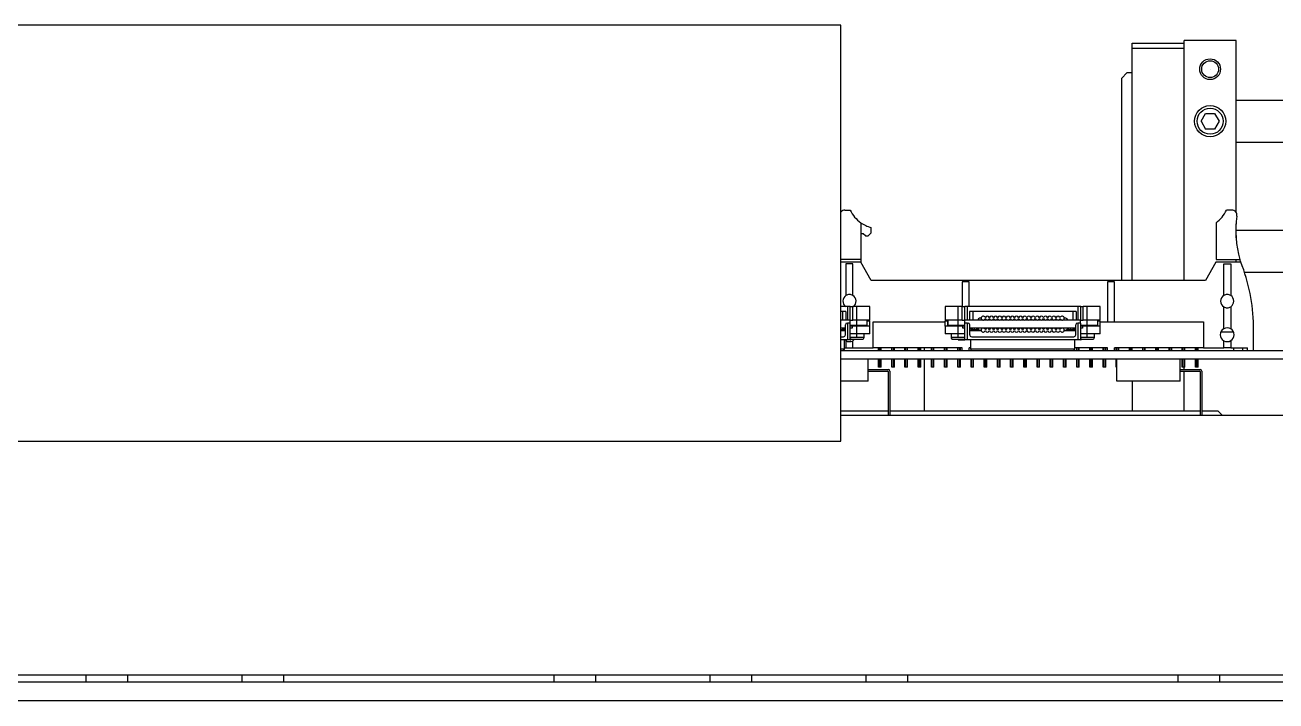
# Model space of a CAD drawing. Extents: x 500 to 100500, y -14500 to 21140.
# Drawn here: x 8079.6 to 8320.2, y -6954.2 to -6824.2 of the extents above; entities that cross this region are included whole.
import ezdxf

# ---------------------------------------------------------------- set-up
doc = ezdxf.new("R2010")
doc.units = 0
doc.layers.get('0').update_dxf_attribs({"linetype": 'CONTINUOUS'})

# ---------------------------------------------------------------- blocks, each defined once
blk = doc.blocks.new('KJprobe Card F')
at = {"color": 6}
for p, q in [((31903.7, -77304.49, 43.99), (30603.7, -77304.49, 43.99)), ((31903.7, -77384.49, 43.99), (31903.7, -77304.49, 43.99)), ((31959.7, -77307.99, 43.99), (31969.7, -77307.99, 43.99)), ((31959.7, -77308.99, 43.99), (31959.7, -77307.99, 43.99)), ((31969.7, -77353.59, 43.99), (31969.7, -77307.49, 43.99)), ((31979.7, -77307.49, 43.99), (31969.7, -77307.49, 43.99)), ((31979.7, -77340.53, 43.99), (31979.7, -77307.49, 43.99)), ((31959.7, -77353.59, 43.99), (31959.7, -77308.99, 43.99)), ((31969.7, -77308.99, 43.99), (31959.7, -77308.99, 43.99)), ((31969.7, -77353.59, 43.99), (31969.7, -77308.99, 43.99)), ((31958.7, -77313.69, 43.99), (31957.7, -77314.69, 43.99)), ((31957.7, -77353.59, 43.99), (31957.7, -77314.69, 43.99)), ((31959.7, -77313.69, 43.99), (31958.7, -77313.69, 43.99)), ((32003.7, -77318.99, 43.99), (31979.7, -77318.99, 43.99)), ((31972.96, -77322.99, 43.99), (31973.83, -77321.49, 43.99)), ((31973.83, -77321.49, 43.99), (31975.56, -77321.49, 43.99)), ((31975.56, -77321.49, 43.99), (31976.43, -77322.99, 43.99)), ((31972.96, -77322.99, 43.99), (31973.83, -77324.49, 43.99)), ((31975.56, -77324.49, 43.99), (31973.83, -77324.49, 43.99)), ((31976.43, -77322.99, 43.99), (31975.56, -77324.49, 43.99)), ((31979.7, -77326.99, 43.99), (32003.7, -77326.99, 43.99)), ((31904.48, -77340.09, 43.99), (31905.51, -77340.09, 43.99)), ((31978.87, -77340.09, 43.99), (31977.84, -77340.09, 43.99)), ((31907.51, -77342.51, 43.99), (31907.51, -77349.59, 43.99)), ((31909.51, -77344.44, 43.99), (31909.51, -77343.43, 43.99)), ((31975.84, -77342.51, 43.99), (31975.84, -77349.59, 43.99)), ((31979.7, -77345.43, 43.99), (31979.7, -77342.74, 43.99)), ((32003.7, -77343.99, 43.99), (31979.7, -77343.99, 43.99)), ((31908.01, -77344.64, 43.99), (31907.51, -77344.64, 43.99)), ((31908.41, -77345.04, 43.99), (31908.01, -77344.64, 43.99)), ((31908.41, -77345.04, 43.99), (31908.91, -77345.04, 43.99)), ((31909.51, -77344.44, 43.99), (31908.91, -77345.04, 43.99)), ((31907.51, -77349.59, 43.99), (31903.7, -77349.59, 43.99)), ((31907.52, -77350.09, 43.99), (31903.7, -77350.09, 43.99)), ((31906.01, -77350.39, 43.99), (31904.67, -77350.39, 43.99)), ((31904.67, -77350.39, 43.99), (31904.67, -77356.51, 43.99)), ((31906.01, -77356.5, 43.99), (31906.01, -77350.39, 43.99)), ((31907.51, -77349.59, 43.99), (31907.51, -77350.09, 43.99)), ((31909.52, -77353.59, 43.99), (31907.52, -77350.09, 43.99)), ((31975.82, -77350.09, 43.99), (31973.82, -77353.59, 43.99)), ((31980.62, -77350.09, 43.99), (31975.82, -77350.09, 43.99)), ((31975.84, -77349.59, 43.99), (31980.42, -77349.59, 43.99)), ((31977.33, -77356.5, 43.99), (31977.33, -77350.39, 43.99)), ((31977.33, -77350.39, 43.99), (31978.67, -77350.39, 43.99)), ((31978.67, -77350.39, 43.99), (31978.67, -77356.51, 43.99)), ((31979.7, -77350.09, 43.99), (31979.7, -77349.59, 43.99)), ((31980.62, -77350.09, 43.99), (31980.42, -77349.59, 43.99)), ((31973.82, -77353.59, 43.99), (31909.52, -77353.59, 43.99)), ((31981.3, -77351.99, 43.99), (32003.7, -77351.99, 43.99)), ((31927.03, -77353.89, 43.99), (31927.03, -77358.63, 43.99)), ((31928.37, -77353.89, 43.99), (31927.03, -77353.89, 43.99)), ((31928.37, -77358.63, 43.99), (31928.37, -77353.89, 43.99)), ((31954.97, -77353.89, 43.99), (31954.97, -77361.59, 43.99)), ((31956.31, -77353.89, 43.99), (31954.97, -77353.89, 43.99)), ((31956.31, -77361.59, 43.99), (31956.31, -77353.89, 43.99)), ((31905.01, -77358.63, 43.99), (31903.7, -77358.63, 43.99)), ((31904.62, -77359.59, 43.99), (31903.7, -77359.59, 43.99)), ((31903.99, -77359.59, 43.99), (31903.99, -77361.24, 43.99)), ((31904.62, -77359.59, 43.99), (31904.62, -77361.24, 43.99)), ((31905.01, -77361.24, 43.99), (31905.01, -77358.63, 43.99)), ((31905.51, -77358.63, 43.99), (31905.01, -77358.63, 43.99)), ((31905.51, -77361.24, 43.99), (31905.51, -77358.63, 43.99)), ((31905.51, -77358.63, 43.99), (31906.02, -77358.63, 43.99)), ((31906.02, -77361.24, 43.99), (31906.02, -77358.63, 43.99)), ((31906.75, -77358.63, 43.99), (31906.02, -77358.63, 43.99)), ((31906.75, -77361.24, 43.99), (31906.75, -77358.63, 43.99)), ((31909.28, -77358.63, 43.99), (31906.75, -77358.63, 43.99)), ((31909.28, -77361.24, 43.99), (31909.28, -77358.63, 43.99)), ((31923.74, -77358.63, 43.99), (31923.74, -77361.24, 43.99)), ((31926.28, -77358.63, 43.99), (31923.74, -77358.63, 43.99)), ((31926.28, -77361.24, 43.99), (31926.28, -77358.63, 43.99)), ((31927, -77358.63, 43.99), (31926.28, -77358.63, 43.99)), ((31927, -77361.24, 43.99), (31927, -77358.63, 43.99)), ((31927, -77358.63, 43.99), (31927.51, -77358.63, 43.99)), ((31927.51, -77361.24, 43.99), (31927.51, -77358.63, 43.99)), ((31928.02, -77358.63, 43.99), (31927.51, -77358.63, 43.99)), ((31928.02, -77361.24, 43.99), (31928.02, -77358.63, 43.99)), ((31949.31, -77358.63, 43.99), (31928.02, -77358.63, 43.99)), ((31928.4, -77359.59, 43.99), (31928.4, -77361.24, 43.99)), ((31948.92, -77359.59, 43.99), (31928.4, -77359.59, 43.99)), ((31929.04, -77359.59, 43.99), (31929.04, -77361.24, 43.99)), ((31930.68, -77360.88, 43.99), (31930.34, -77360.88, 43.99)), ((31931.49, -77360.76, 43.99), (31931.43, -77360.76, 43.99)), ((31932.29, -77360.76, 43.99), (31932.23, -77360.76, 43.99)), ((31933.09, -77360.76, 43.99), (31933.03, -77360.76, 43.99)), ((31933.89, -77360.76, 43.99), (31933.83, -77360.76, 43.99)), ((31934.69, -77360.76, 43.99), (31934.63, -77360.76, 43.99)), ((31935.49, -77360.76, 43.99), (31935.43, -77360.76, 43.99)), ((31936.29, -77360.76, 43.99), (31936.23, -77360.76, 43.99)), ((31937.09, -77360.76, 43.99), (31937.03, -77360.76, 43.99)), ((31937.89, -77360.76, 43.99), (31937.83, -77360.76, 43.99)), ((31938.69, -77360.76, 43.99), (31938.64, -77360.76, 43.99)), ((31939.49, -77360.76, 43.99), (31939.44, -77360.76, 43.99)), ((31940.29, -77360.76, 43.99), (31940.24, -77360.76, 43.99)), ((31941.09, -77360.76, 43.99), (31941.04, -77360.76, 43.99)), ((31941.89, -77360.76, 43.99), (31941.84, -77360.76, 43.99)), ((31942.69, -77360.76, 43.99), (31942.64, -77360.76, 43.99)), ((31943.49, -77360.76, 43.99), (31943.44, -77360.76, 43.99)), ((31944.29, -77360.76, 43.99), (31944.24, -77360.76, 43.99)), ((31945.09, -77360.76, 43.99), (31945.04, -77360.76, 43.99)), ((31945.89, -77360.76, 43.99), (31945.84, -77360.76, 43.99)), ((31946.98, -77360.88, 43.99), (31946.65, -77360.88, 43.99)), ((31948.29, -77359.59, 43.99), (31948.29, -77361.24, 43.99)), ((31948.92, -77359.59, 43.99), (31948.92, -77361.24, 43.99)), ((31949.31, -77361.24, 43.99), (31949.31, -77358.63, 43.99)), ((31949.81, -77358.63, 43.99), (31949.31, -77358.63, 43.99)), ((31949.81, -77361.24, 43.99), (31949.81, -77358.63, 43.99)), ((31949.81, -77358.63, 43.99), (31950.32, -77358.63, 43.99)), ((31950.32, -77361.24, 43.99), (31950.32, -77358.63, 43.99)), ((31951.05, -77358.63, 43.99), (31950.32, -77358.63, 43.99)), ((31951.05, -77361.24, 43.99), (31951.05, -77358.63, 43.99)), ((31953.58, -77358.63, 43.99), (31951.05, -77358.63, 43.99)), ((31953.58, -77361.24, 43.99), (31953.58, -77358.63, 43.99)), ((31977.33, -77362.9, 43.99), (31977.33, -77358.67, 43.99)), ((31978.67, -77358.66, 43.99), (31978.67, -77362.91, 43.99)), ((31904.62, -77361.24, 43.99), (31903.7, -77361.24, 43.99)), ((31904.56, -77362.78, 43.99), (31903.7, -77362.78, 43.99)), ((31903.7, -77363.02, 43.99), (31904.37, -77363.02, 43.99)), ((31903.7, -77363.2, 43.99), (31904.37, -77363.2, 43.99)), ((31903.7, -77363.25, 43.99), (31904.56, -77363.25, 43.99)), ((31904.05, -77363.02, 43.99), (31904.05, -77362.78, 43.99)), ((31904.05, -77362.79, 43.99), (31904.56, -77362.79, 43.99)), ((31904.37, -77363.2, 43.99), (31904.37, -77363.02, 43.99)), ((31904.37, -77363.25, 43.99), (31904.37, -77363.2, 43.99)), ((31904.56, -77364.06, 43.99), (31904.56, -77362.12, 43.99)), ((31905.01, -77361.24, 43.99), (31904.62, -77361.24, 43.99)), ((31904.88, -77361.8, 43.99), (31905.01, -77361.8, 43.99)), ((31905.51, -77361.24, 43.99), (31905.01, -77361.24, 43.99)), ((31905.01, -77365.05, 43.99), (31905.01, -77361.8, 43.99)), ((31905.51, -77361.8, 43.99), (31905.01, -77361.8, 43.99)), ((31905.5, -77361.8, 43.99), (31905.5, -77361.24, 43.99)), ((31905.51, -77361.24, 43.99), (31906.02, -77361.24, 43.99)), ((31905.51, -77365.05, 43.99), (31905.51, -77361.8, 43.99)), ((31906.75, -77362.26, 43.99), (31905.51, -77362.26, 43.99)), ((31905.89, -77362.39, 43.99), (31905.51, -77362.39, 43.99)), ((31905.89, -77362.79, 43.99), (31905.51, -77362.79, 43.99)), ((31905.89, -77362.26, 43.99), (31905.89, -77362.39, 43.99)), ((31905.89, -77362.39, 43.99), (31905.89, -77362.79, 43.99)), ((31906.75, -77362.39, 43.99), (31905.89, -77362.39, 43.99)), ((31905.92, -77362.26, 43.99), (31905.92, -77362.39, 43.99)), ((31906.75, -77361.24, 43.99), (31906.02, -77361.24, 43.99)), ((31909.28, -77361.24, 43.99), (31906.75, -77361.24, 43.99)), ((31906.75, -77362.26, 43.99), (31906.75, -77361.24, 43.99)), ((31908.78, -77362.26, 43.99), (31906.75, -77362.26, 43.99)), ((31906.75, -77362.39, 43.99), (31906.75, -77362.26, 43.99)), ((31906.75, -77363.91, 43.99), (31906.75, -77362.39, 43.99)), ((31909.29, -77362.39, 43.99), (31906.75, -77362.39, 43.99)), ((31907.57, -77362.39, 43.99), (31907.57, -77362.26, 43.99)), ((31908.78, -77362.26, 43.99), (31908.78, -77361.24, 43.99)), ((31908.78, -77362.39, 43.99), (31908.78, -77361.37, 43.99)), ((31908.78, -77361.37, 43.99), (31909.29, -77361.37, 43.99)), ((31909.29, -77362.39, 43.99), (31909.29, -77361.37, 43.99)), ((31909.29, -77363.91, 43.99), (31909.29, -77362.39, 43.99)), ((31909.93, -77366.59, 43.99), (31909.93, -77361.59, 43.99)), ((31909.93, -77361.59, 43.99), (31923.74, -77361.59, 43.99)), ((31926.28, -77361.24, 43.99), (31923.74, -77361.24, 43.99)), ((31923.74, -77362.39, 43.99), (31923.74, -77361.37, 43.99)), ((31923.74, -77361.37, 43.99), (31924.25, -77361.37, 43.99)), ((31923.74, -77362.39, 43.99), (31923.74, -77363.91, 43.99)), ((31926.28, -77362.39, 43.99), (31923.74, -77362.39, 43.99)), ((31924.25, -77361.24, 43.99), (31924.25, -77362.26, 43.99)), ((31924.25, -77362.39, 43.99), (31924.25, -77361.37, 43.99)), ((31926.28, -77362.26, 43.99), (31924.25, -77362.26, 43.99)), ((31925.45, -77362.26, 43.99), (31925.45, -77362.39, 43.99)), ((31927, -77361.24, 43.99), (31926.28, -77361.24, 43.99)), ((31926.28, -77362.26, 43.99), (31926.28, -77361.24, 43.99)), ((31927.51, -77362.26, 43.99), (31926.28, -77362.26, 43.99)), ((31926.28, -77362.39, 43.99), (31926.28, -77362.26, 43.99)), ((31926.28, -77363.91, 43.99), (31926.28, -77362.39, 43.99)), ((31927.13, -77362.39, 43.99), (31926.28, -77362.39, 43.99)), ((31927, -77361.24, 43.99), (31927.51, -77361.24, 43.99)), ((31927.11, -77362.39, 43.99), (31927.11, -77362.26, 43.99)), ((31927.13, -77362.39, 43.99), (31927.13, -77362.26, 43.99)), ((31927.13, -77362.79, 43.99), (31927.13, -77362.39, 43.99)), ((31927.51, -77362.39, 43.99), (31927.13, -77362.39, 43.99)), ((31927.51, -77362.79, 43.99), (31927.13, -77362.79, 43.99)), ((31928.02, -77361.24, 43.99), (31927.51, -77361.24, 43.99)), ((31927.51, -77365.05, 43.99), (31927.51, -77361.8, 43.99)), ((31928.02, -77361.8, 43.99), (31927.51, -77361.8, 43.99)), ((31927.52, -77361.8, 43.99), (31927.52, -77361.24, 43.99)), ((31928.4, -77361.24, 43.99), (31928.02, -77361.24, 43.99)), ((31928.02, -77365.05, 43.99), (31928.02, -77361.8, 43.99)), ((31928.02, -77361.8, 43.99), (31928.15, -77361.8, 43.99)), ((31931, -77361.24, 43.99), (31928.4, -77361.24, 43.99)), ((31928.46, -77362.12, 43.99), (31928.46, -77364.06, 43.99)), ((31931, -77362.78, 43.99), (31928.46, -77362.78, 43.99)), ((31928.46, -77362.79, 43.99), (31928.97, -77362.79, 43.99)), ((31928.46, -77363.25, 43.99), (31930.69, -77363.25, 43.99)), ((31928.66, -77363.02, 43.99), (31930.1, -77363.02, 43.99)), ((31928.66, -77363.02, 43.99), (31928.66, -77363.2, 43.99)), ((31928.66, -77363.25, 43.99), (31928.66, -77363.2, 43.99)), ((31928.66, -77363.2, 43.99), (31930.68, -77363.2, 43.99)), ((31928.97, -77362.78, 43.99), (31928.97, -77363.02, 43.99)), ((31929.42, -77363.02, 43.99), (31929.42, -77362.78, 43.99)), ((31929.86, -77363.02, 43.99), (31929.86, -77362.78, 43.99)), ((31929.86, -77362.79, 43.99), (31930.05, -77362.79, 43.99)), ((31929.86, -77362.82, 43.99), (31930.05, -77362.82, 43.99)), ((31930.05, -77361.17, 43.99), (31930.05, -77361.24, 43.99)), ((31930.05, -77362.78, 43.99), (31930.05, -77362.86, 43.99)), ((31930.34, -77363.16, 43.99), (31930.68, -77363.16, 43.99)), ((31931.8, -77361.24, 43.99), (31931.12, -77361.24, 43.99)), ((31931.8, -77362.78, 43.99), (31931.12, -77362.78, 43.99)), ((31931.43, -77360.96, 43.99), (31931.49, -77360.96, 43.99)), ((31931.49, -77363.06, 43.99), (31931.43, -77363.06, 43.99)), ((31931.43, -77363.27, 43.99), (31931.49, -77363.27, 43.99)), ((31932.6, -77361.24, 43.99), (31931.92, -77361.24, 43.99)), ((31932.6, -77362.78, 43.99), (31931.92, -77362.78, 43.99)), ((31932.23, -77360.96, 43.99), (31932.29, -77360.96, 43.99)), ((31932.29, -77363.06, 43.99), (31932.23, -77363.06, 43.99)), ((31932.23, -77363.27, 43.99), (31932.29, -77363.27, 43.99)), ((31933.4, -77361.24, 43.99), (31932.72, -77361.24, 43.99)), ((31933.4, -77362.78, 43.99), (31932.72, -77362.78, 43.99)), ((31933.03, -77360.96, 43.99), (31933.09, -77360.96, 43.99)), ((31933.09, -77363.06, 43.99), (31933.03, -77363.06, 43.99)), ((31933.03, -77363.27, 43.99), (31933.09, -77363.27, 43.99)), ((31934.2, -77361.24, 43.99), (31933.52, -77361.24, 43.99)), ((31934.2, -77362.78, 43.99), (31933.52, -77362.78, 43.99)), ((31933.83, -77360.96, 43.99), (31933.89, -77360.96, 43.99)), ((31933.89, -77363.06, 43.99), (31933.83, -77363.06, 43.99)), ((31933.83, -77363.27, 43.99), (31933.89, -77363.27, 43.99)), ((31935, -77361.24, 43.99), (31934.32, -77361.24, 43.99)), ((31935, -77362.78, 43.99), (31934.32, -77362.78, 43.99)), ((31934.63, -77360.96, 43.99), (31934.69, -77360.96, 43.99)), ((31934.69, -77363.06, 43.99), (31934.63, -77363.06, 43.99)), ((31934.63, -77363.27, 43.99), (31934.69, -77363.27, 43.99)), ((31935.8, -77361.24, 43.99), (31935.12, -77361.24, 43.99)), ((31935.8, -77362.78, 43.99), (31935.12, -77362.78, 43.99)), ((31935.43, -77360.96, 43.99), (31935.49, -77360.96, 43.99)), ((31935.49, -77363.06, 43.99), (31935.43, -77363.06, 43.99)), ((31935.43, -77363.27, 43.99), (31935.49, -77363.27, 43.99)), ((31936.6, -77361.24, 43.99), (31935.92, -77361.24, 43.99)), ((31936.6, -77362.78, 43.99), (31935.92, -77362.78, 43.99)), ((31936.23, -77360.96, 43.99), (31936.29, -77360.96, 43.99)), ((31936.29, -77363.06, 43.99), (31936.23, -77363.06, 43.99)), ((31936.23, -77363.27, 43.99), (31936.29, -77363.27, 43.99)), ((31937.4, -77361.24, 43.99), (31936.72, -77361.24, 43.99)), ((31937.4, -77362.78, 43.99), (31936.72, -77362.78, 43.99)), ((31937.03, -77360.96, 43.99), (31937.09, -77360.96, 43.99)), ((31937.09, -77363.06, 43.99), (31937.03, -77363.06, 43.99)), ((31937.03, -77363.27, 43.99), (31937.09, -77363.27, 43.99)), ((31938.2, -77361.24, 43.99), (31937.52, -77361.24, 43.99)), ((31938.2, -77362.78, 43.99), (31937.52, -77362.78, 43.99)), ((31937.83, -77360.96, 43.99), (31937.89, -77360.96, 43.99)), ((31937.89, -77363.06, 43.99), (31937.83, -77363.06, 43.99)), ((31937.83, -77363.27, 43.99), (31937.89, -77363.27, 43.99)), ((31939, -77361.24, 43.99), (31938.33, -77361.24, 43.99)), ((31939, -77362.78, 43.99), (31938.33, -77362.78, 43.99)), ((31938.64, -77360.96, 43.99), (31938.69, -77360.96, 43.99)), ((31938.69, -77363.06, 43.99), (31938.64, -77363.06, 43.99)), ((31938.64, -77363.27, 43.99), (31938.69, -77363.27, 43.99)), ((31939.8, -77361.24, 43.99), (31939.13, -77361.24, 43.99)), ((31939.8, -77362.78, 43.99), (31939.13, -77362.78, 43.99)), ((31939.44, -77360.96, 43.99), (31939.49, -77360.96, 43.99)), ((31939.49, -77363.06, 43.99), (31939.44, -77363.06, 43.99)), ((31939.44, -77363.27, 43.99), (31939.49, -77363.27, 43.99)), ((31940.6, -77361.24, 43.99), (31939.93, -77361.24, 43.99)), ((31940.6, -77362.78, 43.99), (31939.93, -77362.78, 43.99)), ((31940.24, -77360.96, 43.99), (31940.29, -77360.96, 43.99)), ((31940.29, -77363.06, 43.99), (31940.24, -77363.06, 43.99)), ((31940.24, -77363.27, 43.99), (31940.29, -77363.27, 43.99)), ((31941.4, -77361.24, 43.99), (31940.73, -77361.24, 43.99)), ((31941.4, -77362.78, 43.99), (31940.73, -77362.78, 43.99)), ((31941.04, -77360.96, 43.99), (31941.09, -77360.96, 43.99)), ((31941.09, -77363.06, 43.99), (31941.04, -77363.06, 43.99)), ((31941.04, -77363.27, 43.99), (31941.09, -77363.27, 43.99)), ((31942.2, -77361.24, 43.99), (31941.53, -77361.24, 43.99)), ((31942.2, -77362.78, 43.99), (31941.53, -77362.78, 43.99)), ((31941.84, -77360.96, 43.99), (31941.89, -77360.96, 43.99)), ((31941.89, -77363.06, 43.99), (31941.84, -77363.06, 43.99)), ((31941.84, -77363.27, 43.99), (31941.89, -77363.27, 43.99)), ((31943, -77361.24, 43.99), (31942.33, -77361.24, 43.99)), ((31943, -77362.78, 43.99), (31942.33, -77362.78, 43.99)), ((31942.64, -77360.96, 43.99), (31942.69, -77360.96, 43.99)), ((31942.69, -77363.06, 43.99), (31942.64, -77363.06, 43.99)), ((31942.64, -77363.27, 43.99), (31942.69, -77363.27, 43.99)), ((31943.8, -77361.24, 43.99), (31943.13, -77361.24, 43.99)), ((31943.8, -77362.78, 43.99), (31943.13, -77362.78, 43.99)), ((31943.44, -77360.96, 43.99), (31943.49, -77360.96, 43.99)), ((31943.49, -77363.06, 43.99), (31943.44, -77363.06, 43.99)), ((31943.44, -77363.27, 43.99), (31943.49, -77363.27, 43.99)), ((31944.6, -77361.24, 43.99), (31943.93, -77361.24, 43.99)), ((31944.6, -77362.78, 43.99), (31943.93, -77362.78, 43.99)), ((31944.24, -77360.96, 43.99), (31944.29, -77360.96, 43.99)), ((31944.29, -77363.06, 43.99), (31944.24, -77363.06, 43.99)), ((31944.24, -77363.27, 43.99), (31944.29, -77363.27, 43.99)), ((31945.4, -77361.24, 43.99), (31944.73, -77361.24, 43.99)), ((31945.4, -77362.78, 43.99), (31944.73, -77362.78, 43.99)), ((31945.04, -77360.96, 43.99), (31945.09, -77360.96, 43.99)), ((31945.09, -77363.06, 43.99), (31945.04, -77363.06, 43.99)), ((31945.04, -77363.27, 43.99), (31945.09, -77363.27, 43.99)), ((31946.2, -77361.24, 43.99), (31945.53, -77361.24, 43.99)), ((31946.2, -77362.78, 43.99), (31945.53, -77362.78, 43.99)), ((31945.84, -77360.96, 43.99), (31945.89, -77360.96, 43.99)), ((31945.89, -77363.06, 43.99), (31945.84, -77363.06, 43.99)), ((31945.84, -77363.27, 43.99), (31945.89, -77363.27, 43.99)), ((31948.92, -77361.24, 43.99), (31946.33, -77361.24, 43.99)), ((31948.86, -77362.78, 43.99), (31946.33, -77362.78, 43.99)), ((31946.64, -77363.25, 43.99), (31948.86, -77363.25, 43.99)), ((31946.65, -77363.16, 43.99), (31946.98, -77363.16, 43.99)), ((31946.65, -77363.2, 43.99), (31948.67, -77363.2, 43.99)), ((31947.23, -77363.02, 43.99), (31948.67, -77363.02, 43.99)), ((31947.27, -77361.24, 43.99), (31947.27, -77361.17, 43.99)), ((31947.27, -77362.86, 43.99), (31947.27, -77362.78, 43.99)), ((31947.27, -77362.79, 43.99), (31947.46, -77362.79, 43.99)), ((31947.27, -77362.82, 43.99), (31947.46, -77362.82, 43.99)), ((31947.46, -77362.78, 43.99), (31947.46, -77363.02, 43.99)), ((31947.91, -77363.02, 43.99), (31947.91, -77362.78, 43.99)), ((31948.35, -77363.02, 43.99), (31948.35, -77362.78, 43.99)), ((31948.35, -77362.79, 43.99), (31948.86, -77362.79, 43.99)), ((31948.67, -77363.2, 43.99), (31948.67, -77363.02, 43.99)), ((31948.67, -77363.25, 43.99), (31948.67, -77363.2, 43.99)), ((31948.86, -77364.06, 43.99), (31948.86, -77362.12, 43.99)), ((31949.31, -77361.24, 43.99), (31948.92, -77361.24, 43.99)), ((31949.18, -77361.8, 43.99), (31949.31, -77361.8, 43.99)), ((31949.81, -77361.24, 43.99), (31949.31, -77361.24, 43.99)), ((31949.31, -77365.05, 43.99), (31949.31, -77361.8, 43.99)), ((31949.81, -77361.8, 43.99), (31949.31, -77361.8, 43.99)), ((31949.8, -77361.8, 43.99), (31949.8, -77361.24, 43.99)), ((31949.81, -77361.24, 43.99), (31950.32, -77361.24, 43.99)), ((31949.81, -77365.05, 43.99), (31949.81, -77361.8, 43.99)), ((31951.05, -77362.26, 43.99), (31949.81, -77362.26, 43.99)), ((31950.19, -77362.39, 43.99), (31949.81, -77362.39, 43.99)), ((31950.19, -77362.79, 43.99), (31949.81, -77362.79, 43.99)), ((31950.19, -77362.26, 43.99), (31950.19, -77362.39, 43.99)), ((31950.19, -77362.39, 43.99), (31950.19, -77362.79, 43.99)), ((31951.05, -77362.39, 43.99), (31950.19, -77362.39, 43.99)), ((31950.22, -77362.26, 43.99), (31950.22, -77362.39, 43.99)), ((31951.05, -77361.24, 43.99), (31950.32, -77361.24, 43.99)), ((31953.58, -77361.24, 43.99), (31951.05, -77361.24, 43.99)), ((31951.05, -77362.26, 43.99), (31951.05, -77361.24, 43.99)), ((31953.08, -77362.26, 43.99), (31951.05, -77362.26, 43.99)), ((31951.05, -77362.39, 43.99), (31951.05, -77362.26, 43.99)), ((31951.05, -77363.91, 43.99), (31951.05, -77362.39, 43.99)), ((31953.59, -77362.39, 43.99), (31951.05, -77362.39, 43.99)), ((31951.87, -77362.39, 43.99), (31951.87, -77362.26, 43.99)), ((31953.08, -77362.26, 43.99), (31953.08, -77361.24, 43.99)), ((31953.08, -77362.39, 43.99), (31953.08, -77361.37, 43.99)), ((31953.08, -77361.37, 43.99), (31953.59, -77361.37, 43.99)), ((31953.59, -77362.39, 43.99), (31953.59, -77361.37, 43.99)), ((31953.59, -77361.59, 43.99), (31954.97, -77361.59, 43.99)), ((31953.59, -77363.91, 43.99), (31953.59, -77362.39, 43.99)), ((31954.97, -77361.59, 43.99), (31956.31, -77361.59, 43.99)), ((31956.31, -77361.59, 43.99), (31973.41, -77361.59, 43.99)), ((31973.41, -77361.59, 43.99), (31973.41, -77366.59, 43.99)), ((31983.07, -77367.09, 43.99), (31983.07, -77362.33, 43.99)), ((31903.7, -77364.44, 43.99), (31904.18, -77364.44, 43.99)), ((31905.01, -77365.05, 43.99), (31903.7, -77365.05, 43.99)), ((31904.37, -77366.83, 43.99), (31904.37, -77365.05, 43.99)), ((31904.67, -77365.18, 43.99), (31904.67, -77366.59, 43.99)), ((31905.51, -77365.05, 43.99), (31905.01, -77365.05, 43.99)), ((31906.75, -77363.91, 43.99), (31905.51, -77363.91, 43.99)), ((31905.51, -77364.55, 43.99), (31906.75, -77364.55, 43.99)), ((31905.51, -77365.05, 43.99), (31905.61, -77365.05, 43.99)), ((31906.01, -77366.59, 43.99), (31906.01, -77365.2, 43.99)), ((31909.29, -77363.91, 43.99), (31906.75, -77363.91, 43.99)), ((31906.75, -77364.55, 43.99), (31906.75, -77363.91, 43.99)), ((31906.75, -77364.55, 43.99), (31908.14, -77364.55, 43.99)), ((31906.78, -77365.05, 43.99), (31906.78, -77364.93, 43.99)), ((31906.92, -77364.93, 43.99), (31907.76, -77364.93, 43.99)), ((31908.14, -77364.55, 43.99), (31908.14, -77363.91, 43.99)), ((31926.28, -77363.91, 43.99), (31923.74, -77363.91, 43.99)), ((31924.88, -77363.91, 43.99), (31924.88, -77364.55, 43.99)), ((31924.88, -77364.55, 43.99), (31924.95, -77364.55, 43.99)), ((31924.95, -77364.55, 43.99), (31926.28, -77364.55, 43.99)), ((31926.24, -77365.05, 43.99), (31926.24, -77364.93, 43.99)), ((31926.24, -77365.05, 43.99), (31927.51, -77365.05, 43.99)), ((31927.51, -77363.91, 43.99), (31926.28, -77363.91, 43.99)), ((31926.28, -77364.55, 43.99), (31926.28, -77363.91, 43.99)), ((31926.28, -77364.55, 43.99), (31927.51, -77364.55, 43.99)), ((31926.45, -77364.93, 43.99), (31927.3, -77364.93, 43.99)), ((31928.02, -77365.05, 43.99), (31927.51, -77365.05, 43.99)), ((31949.31, -77365.05, 43.99), (31928.02, -77365.05, 43.99)), ((31928.66, -77366.83, 43.99), (31928.66, -77365.05, 43.99)), ((31928.85, -77364.44, 43.99), (31948.48, -77364.44, 43.99)), ((31948.67, -77366.83, 43.99), (31948.67, -77365.05, 43.99)), ((31949.81, -77365.05, 43.99), (31949.31, -77365.05, 43.99)), ((31951.05, -77363.91, 43.99), (31949.81, -77363.91, 43.99)), ((31949.81, -77364.55, 43.99), (31951.05, -77364.55, 43.99)), ((31949.81, -77365.05, 43.99), (31949.91, -77365.05, 43.99)), ((31953.59, -77363.91, 43.99), (31951.05, -77363.91, 43.99)), ((31951.05, -77364.55, 43.99), (31951.05, -77363.91, 43.99)), ((31951.05, -77364.55, 43.99), (31952.44, -77364.55, 43.99)), ((31951.08, -77365.05, 43.99), (31951.08, -77364.93, 43.99)), ((31951.22, -77364.93, 43.99), (31952.06, -77364.93, 43.99)), ((31952.44, -77364.55, 43.99), (31952.44, -77363.91, 43.99)), ((31976.79, -77363.49, 43.99), (31979.19, -77363.49, 43.99)), ((31977.33, -77366.59, 43.99), (31977.33, -77365.2, 43.99)), ((31978.67, -77365.18, 43.99), (31978.67, -77366.59, 43.99)), ((31904.37, -77366.83, 43.99), (31903.7, -77366.83, 43.99)), ((31903.7, -77367.09, 43.99), (32004.07, -77367.09, 43.99)), ((31904.22, -77367.09, 43.99), (31904.37, -77366.83, 43.99)), ((31904.37, -77366.59, 43.99), (31904.67, -77366.59, 43.99)), ((31904.67, -77366.59, 43.99), (31906.01, -77366.59, 43.99)), ((31906.01, -77366.59, 43.99), (31909.93, -77366.59, 43.99)), ((31927.03, -77366.59, 43.99), (31909.93, -77366.59, 43.99)), ((31910.94, -77367.09, 43.99), (31910.94, -77366.59, 43.99)), ((31911.04, -77367.09, 43.99), (31911.04, -77366.59, 43.99)), ((31911.34, -77367.09, 43.99), (31911.34, -77366.59, 43.99)), ((31911.44, -77367.09, 43.99), (31911.44, -77366.59, 43.99)), ((31913.48, -77367.09, 43.99), (31913.48, -77366.59, 43.99)), ((31913.58, -77367.09, 43.99), (31913.58, -77366.59, 43.99)), ((31913.88, -77367.09, 43.99), (31913.88, -77366.59, 43.99)), ((31913.98, -77367.09, 43.99), (31913.98, -77366.59, 43.99)), ((31916.02, -77367.09, 43.99), (31916.02, -77366.59, 43.99)), ((31916.12, -77367.09, 43.99), (31916.12, -77366.59, 43.99)), ((31916.42, -77367.09, 43.99), (31916.42, -77366.59, 43.99)), ((31916.52, -77367.09, 43.99), (31916.52, -77366.59, 43.99)), ((31918.56, -77367.09, 43.99), (31918.56, -77366.59, 43.99)), ((31918.66, -77367.09, 43.99), (31918.66, -77366.59, 43.99)), ((31918.96, -77367.09, 43.99), (31918.96, -77366.59, 43.99)), ((31919.06, -77367.09, 43.99), (31919.06, -77366.59, 43.99)), ((31919.7, -77366.59, 43.99), (31919.7, -77367.09, 43.99)), ((31921.1, -77367.09, 43.99), (31921.1, -77366.59, 43.99)), ((31921.2, -77367.09, 43.99), (31921.2, -77366.59, 43.99)), ((31921.5, -77367.09, 43.99), (31921.5, -77366.59, 43.99)), ((31921.6, -77367.09, 43.99), (31921.6, -77366.59, 43.99)), ((31923.64, -77367.09, 43.99), (31923.64, -77366.59, 43.99)), ((31923.74, -77367.09, 43.99), (31923.74, -77366.59, 43.99)), ((31924.04, -77367.09, 43.99), (31924.04, -77366.59, 43.99)), ((31924.14, -77367.09, 43.99), (31924.14, -77366.59, 43.99)), ((31926.18, -77367.09, 43.99), (31926.18, -77366.59, 43.99)), ((31926.28, -77367.09, 43.99), (31926.28, -77366.59, 43.99)), ((31926.58, -77367.09, 43.99), (31926.58, -77366.59, 43.99)), ((31926.68, -77367.09, 43.99), (31926.68, -77366.59, 43.99)), ((31927.03, -77367.09, 43.99), (31927.03, -77366.59, 43.99)), ((31928.66, -77366.59, 43.99), (31928.37, -77366.59, 43.99)), ((31928.37, -77367.09, 43.99), (31928.37, -77366.59, 43.99)), ((31948.67, -77366.83, 43.99), (31928.66, -77366.83, 43.99)), ((31928.81, -77367.09, 43.99), (31928.66, -77366.83, 43.99)), ((31928.72, -77367.09, 43.99), (31928.72, -77366.94, 43.99)), ((31948.52, -77367.09, 43.99), (31948.67, -77366.83, 43.99)), ((31954.97, -77366.59, 43.99), (31948.67, -77366.59, 43.99)), ((31949.04, -77367.09, 43.99), (31949.04, -77366.59, 43.99)), ((31949.14, -77367.09, 43.99), (31949.14, -77366.59, 43.99)), ((31949.44, -77367.09, 43.99), (31949.44, -77366.59, 43.99)), ((31949.54, -77367.09, 43.99), (31949.54, -77366.59, 43.99)), ((31951.58, -77367.09, 43.99), (31951.58, -77366.59, 43.99)), ((31951.68, -77367.09, 43.99), (31951.68, -77366.59, 43.99)), ((31951.98, -77367.09, 43.99), (31951.98, -77366.59, 43.99)), ((31952.08, -77367.09, 43.99), (31952.08, -77366.59, 43.99)), ((31954.12, -77367.09, 43.99), (31954.12, -77366.59, 43.99)), ((31954.22, -77367.09, 43.99), (31954.22, -77366.59, 43.99)), ((31954.52, -77367.09, 43.99), (31954.52, -77366.59, 43.99)), ((31954.62, -77367.09, 43.99), (31954.62, -77366.59, 43.99)), ((31954.97, -77367.09, 43.99), (31954.97, -77366.59, 43.99)), ((31956.31, -77367.09, 43.99), (31956.31, -77366.59, 43.99)), ((31973.41, -77366.59, 43.99), (31956.31, -77366.59, 43.99)), ((31956.66, -77367.09, 43.99), (31956.66, -77366.59, 43.99)), ((31956.76, -77367.09, 43.99), (31956.76, -77366.59, 43.99)), ((31957.06, -77367.09, 43.99), (31957.06, -77366.59, 43.99)), ((31957.16, -77367.09, 43.99), (31957.16, -77366.59, 43.99)), ((31959.2, -77367.09, 43.99), (31959.2, -77366.59, 43.99)), ((31959.3, -77367.09, 43.99), (31959.3, -77366.59, 43.99)), ((31959.6, -77367.09, 43.99), (31959.6, -77366.59, 43.99)), ((31959.7, -77367.09, 43.99), (31959.7, -77366.59, 43.99)), ((31961.74, -77367.09, 43.99), (31961.74, -77366.59, 43.99)), ((31961.84, -77367.09, 43.99), (31961.84, -77366.59, 43.99)), ((31962.14, -77367.09, 43.99), (31962.14, -77366.59, 43.99)), ((31962.24, -77367.09, 43.99), (31962.24, -77366.59, 43.99)), ((31964.28, -77367.09, 43.99), (31964.28, -77366.59, 43.99)), ((31964.38, -77367.09, 43.99), (31964.38, -77366.59, 43.99)), ((31964.68, -77367.09, 43.99), (31964.68, -77366.59, 43.99)), ((31964.78, -77367.09, 43.99), (31964.78, -77366.59, 43.99)), ((31966.82, -77367.09, 43.99), (31966.82, -77366.59, 43.99)), ((31966.92, -77367.09, 43.99), (31966.92, -77366.59, 43.99)), ((31967.22, -77367.09, 43.99), (31967.22, -77366.59, 43.99)), ((31967.32, -77367.09, 43.99), (31967.32, -77366.59, 43.99)), ((31969.36, -77367.09, 43.99), (31969.36, -77366.59, 43.99)), ((31969.46, -77367.09, 43.99), (31969.46, -77366.59, 43.99)), ((31969.76, -77367.09, 43.99), (31969.76, -77366.59, 43.99)), ((31969.86, -77367.09, 43.99), (31969.86, -77366.59, 43.99)), ((31971.9, -77367.09, 43.99), (31971.9, -77366.59, 43.99)), ((31972, -77367.09, 43.99), (31972, -77366.59, 43.99)), ((31972.3, -77367.09, 43.99), (31972.3, -77366.59, 43.99)), ((31972.4, -77367.09, 43.99), (31972.4, -77366.59, 43.99)), ((31973.41, -77366.59, 43.99), (31977.33, -77366.59, 43.99)), ((31978.67, -77366.59, 43.99), (31977.33, -77366.59, 43.99)), ((31978.67, -77366.59, 43.99), (31981.87, -77366.59, 43.99)), ((31979.22, -77366.59, 43.99), (31979.22, -77367.09, 43.99)), ((31981.02, -77367.09, 43.99), (31981.02, -77366.59, 43.99)), ((31981.87, -77367.09, 43.99), (31981.87, -77366.59, 43.99)), ((31903.7, -77368.69, 43.99), (32004.07, -77368.69, 43.99)), ((31908.97, -77372.99, 43.99), (31908.97, -77368.69, 43.99)), ((31910.94, -77370.29, 43.99), (31910.94, -77368.69, 43.99)), ((31911.04, -77370.29, 43.99), (31910.94, -77370.29, 43.99)), ((31911.04, -77370.29, 43.99), (31911.04, -77368.69, 43.99)), ((31911.34, -77370.29, 43.99), (31911.04, -77370.29, 43.99)), ((31911.34, -77370.29, 43.99), (31911.34, -77368.69, 43.99)), ((31911.44, -77370.29, 43.99), (31911.34, -77370.29, 43.99)), ((31911.44, -77370.29, 43.99), (31911.44, -77368.69, 43.99)), ((31913.48, -77370.29, 43.99), (31913.48, -77368.69, 43.99)), ((31913.58, -77370.29, 43.99), (31913.48, -77370.29, 43.99)), ((31913.58, -77370.29, 43.99), (31913.58, -77368.69, 43.99)), ((31913.88, -77370.29, 43.99), (31913.58, -77370.29, 43.99)), ((31913.88, -77370.29, 43.99), (31913.88, -77368.69, 43.99)), ((31913.98, -77370.29, 43.99), (31913.88, -77370.29, 43.99)), ((31913.98, -77370.29, 43.99), (31913.98, -77368.69, 43.99)), ((31916.02, -77370.29, 43.99), (31916.02, -77368.69, 43.99)), ((31916.12, -77370.29, 43.99), (31916.02, -77370.29, 43.99)), ((31916.12, -77370.29, 43.99), (31916.12, -77368.69, 43.99)), ((31916.42, -77370.29, 43.99), (31916.12, -77370.29, 43.99)), ((31916.42, -77370.29, 43.99), (31916.42, -77368.69, 43.99)), ((31916.52, -77370.29, 43.99), (31916.42, -77370.29, 43.99)), ((31916.52, -77370.29, 43.99), (31916.52, -77368.69, 43.99)), ((31918.56, -77370.29, 43.99), (31918.56, -77368.69, 43.99)), ((31918.66, -77370.29, 43.99), (31918.56, -77370.29, 43.99)), ((31918.66, -77370.29, 43.99), (31918.66, -77368.69, 43.99)), ((31918.96, -77370.29, 43.99), (31918.66, -77370.29, 43.99)), ((31918.96, -77370.29, 43.99), (31918.96, -77368.69, 43.99)), ((31919.06, -77370.29, 43.99), (31918.96, -77370.29, 43.99)), ((31919.06, -77370.29, 43.99), (31919.06, -77368.69, 43.99)), ((31919.7, -77368.69, 43.99), (31919.7, -77378.69, 43.99)), ((31921.1, -77370.29, 43.99), (31921.1, -77368.69, 43.99)), ((31921.2, -77370.29, 43.99), (31921.1, -77370.29, 43.99)), ((31921.2, -77370.29, 43.99), (31921.2, -77368.69, 43.99)), ((31921.5, -77370.29, 43.99), (31921.2, -77370.29, 43.99)), ((31921.5, -77370.29, 43.99), (31921.5, -77368.69, 43.99)), ((31921.6, -77370.29, 43.99), (31921.5, -77370.29, 43.99)), ((31921.6, -77370.29, 43.99), (31921.6, -77368.69, 43.99)), ((31923.64, -77370.29, 43.99), (31923.64, -77368.69, 43.99)), ((31923.74, -77370.29, 43.99), (31923.64, -77370.29, 43.99)), ((31923.74, -77370.29, 43.99), (31923.74, -77368.69, 43.99)), ((31924.04, -77370.29, 43.99), (31923.74, -77370.29, 43.99)), ((31924.04, -77370.29, 43.99), (31924.04, -77368.69, 43.99)), ((31924.14, -77370.29, 43.99), (31924.04, -77370.29, 43.99)), ((31924.14, -77370.29, 43.99), (31924.14, -77368.69, 43.99)), ((31926.18, -77370.29, 43.99), (31926.18, -77368.69, 43.99)), ((31926.28, -77370.29, 43.99), (31926.18, -77370.29, 43.99)), ((31926.28, -77370.29, 43.99), (31926.28, -77368.69, 43.99)), ((31926.58, -77370.29, 43.99), (31926.28, -77370.29, 43.99)), ((31926.58, -77370.29, 43.99), (31926.58, -77368.69, 43.99)), ((31926.68, -77370.29, 43.99), (31926.58, -77370.29, 43.99)), ((31926.68, -77370.29, 43.99), (31926.68, -77368.69, 43.99)), ((31928.72, -77370.29, 43.99), (31928.72, -77368.69, 43.99)), ((31928.82, -77370.29, 43.99), (31928.72, -77370.29, 43.99)), ((31928.82, -77370.29, 43.99), (31928.82, -77368.69, 43.99)), ((31929.12, -77370.29, 43.99), (31928.82, -77370.29, 43.99)), ((31929.12, -77370.29, 43.99), (31929.12, -77368.69, 43.99)), ((31929.22, -77370.29, 43.99), (31929.12, -77370.29, 43.99)), ((31929.22, -77370.29, 43.99), (31929.22, -77368.69, 43.99)), ((31931.26, -77370.29, 43.99), (31931.26, -77368.69, 43.99)), ((31931.36, -77370.29, 43.99), (31931.26, -77370.29, 43.99)), ((31931.36, -77370.29, 43.99), (31931.36, -77368.69, 43.99)), ((31931.66, -77370.29, 43.99), (31931.36, -77370.29, 43.99)), ((31931.66, -77370.29, 43.99), (31931.66, -77368.69, 43.99)), ((31931.76, -77370.29, 43.99), (31931.66, -77370.29, 43.99)), ((31931.76, -77370.29, 43.99), (31931.76, -77368.69, 43.99)), ((31933.8, -77370.29, 43.99), (31933.8, -77368.69, 43.99)), ((31933.9, -77370.29, 43.99), (31933.8, -77370.29, 43.99)), ((31933.9, -77370.29, 43.99), (31933.9, -77368.69, 43.99)), ((31934.2, -77370.29, 43.99), (31933.9, -77370.29, 43.99)), ((31934.2, -77370.29, 43.99), (31934.2, -77368.69, 43.99)), ((31934.3, -77370.29, 43.99), (31934.2, -77370.29, 43.99)), ((31934.3, -77370.29, 43.99), (31934.3, -77368.69, 43.99)), ((31936.34, -77370.29, 43.99), (31936.34, -77368.69, 43.99)), ((31936.44, -77370.29, 43.99), (31936.34, -77370.29, 43.99)), ((31936.44, -77370.29, 43.99), (31936.44, -77368.69, 43.99)), ((31936.74, -77370.29, 43.99), (31936.44, -77370.29, 43.99)), ((31936.74, -77370.29, 43.99), (31936.74, -77368.69, 43.99)), ((31936.84, -77370.29, 43.99), (31936.74, -77370.29, 43.99)), ((31936.84, -77370.29, 43.99), (31936.84, -77368.69, 43.99)), ((31938.88, -77370.29, 43.99), (31938.88, -77368.69, 43.99)), ((31938.98, -77370.29, 43.99), (31938.88, -77370.29, 43.99)), ((31938.98, -77370.29, 43.99), (31938.98, -77368.69, 43.99)), ((31939.28, -77370.29, 43.99), (31938.98, -77370.29, 43.99)), ((31939.28, -77370.29, 43.99), (31939.28, -77368.69, 43.99)), ((31939.38, -77370.29, 43.99), (31939.28, -77370.29, 43.99)), ((31939.38, -77370.29, 43.99), (31939.38, -77368.69, 43.99)), ((31941.42, -77370.29, 43.99), (31941.42, -77368.69, 43.99)), ((31941.52, -77370.29, 43.99), (31941.42, -77370.29, 43.99)), ((31941.52, -77370.29, 43.99), (31941.52, -77368.69, 43.99)), ((31941.82, -77370.29, 43.99), (31941.52, -77370.29, 43.99)), ((31941.82, -77370.29, 43.99), (31941.82, -77368.69, 43.99)), ((31941.92, -77370.29, 43.99), (31941.82, -77370.29, 43.99)), ((31941.92, -77370.29, 43.99), (31941.92, -77368.69, 43.99)), ((31943.96, -77370.29, 43.99), (31943.96, -77368.69, 43.99)), ((31944.06, -77370.29, 43.99), (31943.96, -77370.29, 43.99)), ((31944.06, -77370.29, 43.99), (31944.06, -77368.69, 43.99)), ((31944.36, -77370.29, 43.99), (31944.06, -77370.29, 43.99)), ((31944.36, -77370.29, 43.99), (31944.36, -77368.69, 43.99)), ((31944.46, -77370.29, 43.99), (31944.36, -77370.29, 43.99)), ((31944.46, -77370.29, 43.99), (31944.46, -77368.69, 43.99)), ((31946.5, -77370.29, 43.99), (31946.5, -77368.69, 43.99)), ((31946.6, -77370.29, 43.99), (31946.5, -77370.29, 43.99)), ((31946.6, -77370.29, 43.99), (31946.6, -77368.69, 43.99)), ((31946.9, -77370.29, 43.99), (31946.6, -77370.29, 43.99)), ((31946.9, -77370.29, 43.99), (31946.9, -77368.69, 43.99)), ((31947, -77370.29, 43.99), (31946.9, -77370.29, 43.99)), ((31947, -77370.29, 43.99), (31947, -77368.69, 43.99)), ((31949.04, -77370.29, 43.99), (31949.04, -77368.69, 43.99)), ((31949.14, -77370.29, 43.99), (31949.04, -77370.29, 43.99)), ((31949.14, -77370.29, 43.99), (31949.14, -77368.69, 43.99)), ((31949.44, -77370.29, 43.99), (31949.14, -77370.29, 43.99)), ((31949.44, -77370.29, 43.99), (31949.44, -77368.69, 43.99)), ((31949.54, -77370.29, 43.99), (31949.44, -77370.29, 43.99)), ((31949.54, -77370.29, 43.99), (31949.54, -77368.69, 43.99)), ((31951.58, -77370.29, 43.99), (31951.58, -77368.69, 43.99)), ((31951.68, -77370.29, 43.99), (31951.58, -77370.29, 43.99)), ((31951.68, -77370.29, 43.99), (31951.68, -77368.69, 43.99)), ((31951.98, -77370.29, 43.99), (31951.68, -77370.29, 43.99)), ((31951.98, -77370.29, 43.99), (31951.98, -77368.69, 43.99)), ((31952.08, -77370.29, 43.99), (31951.98, -77370.29, 43.99)), ((31952.08, -77370.29, 43.99), (31952.08, -77368.69, 43.99)), ((31954.12, -77370.29, 43.99), (31954.12, -77368.69, 43.99)), ((31954.22, -77370.29, 43.99), (31954.12, -77370.29, 43.99)), ((31954.22, -77370.29, 43.99), (31954.22, -77368.69, 43.99)), ((31954.52, -77370.29, 43.99), (31954.22, -77370.29, 43.99)), ((31954.52, -77370.29, 43.99), (31954.52, -77368.69, 43.99)), ((31954.62, -77370.29, 43.99), (31954.52, -77370.29, 43.99)), ((31954.62, -77370.29, 43.99), (31954.62, -77368.69, 43.99)), ((31956.66, -77370.29, 43.99), (31956.66, -77368.69, 43.99)), ((31956.76, -77370.29, 43.99), (31956.66, -77370.29, 43.99)), ((31956.76, -77370.29, 43.99), (31956.76, -77368.69, 43.99)), ((31956.77, -77370.29, 43.99), (31956.76, -77370.29, 43.99)), ((31956.77, -77372.99, 43.99), (31956.77, -77368.69, 43.99)), ((31968.97, -77372.99, 43.99), (31968.97, -77368.69, 43.99)), ((31969.36, -77370.29, 43.99), (31969.36, -77368.69, 43.99)), ((31969.46, -77370.29, 43.99), (31969.36, -77370.29, 43.99)), ((31969.46, -77370.29, 43.99), (31969.46, -77368.69, 43.99)), ((31969.76, -77370.29, 43.99), (31969.46, -77370.29, 43.99)), ((31969.7, -77370.73, 43.99), (31969.7, -77370.29, 43.99)), ((31969.76, -77370.29, 43.99), (31969.76, -77368.69, 43.99)), ((31969.86, -77370.29, 43.99), (31969.76, -77370.29, 43.99)), ((31969.86, -77370.29, 43.99), (31969.86, -77368.69, 43.99)), ((31971.9, -77370.29, 43.99), (31971.9, -77368.69, 43.99)), ((31972, -77370.29, 43.99), (31971.9, -77370.29, 43.99)), ((31972, -77370.29, 43.99), (31972, -77368.69, 43.99)), ((31972.3, -77370.29, 43.99), (31972, -77370.29, 43.99)), ((31972.3, -77370.29, 43.99), (31972.3, -77368.69, 43.99)), ((31972.4, -77370.29, 43.99), (31972.3, -77370.29, 43.99)), ((31972.4, -77370.29, 43.99), (31972.4, -77368.69, 43.99)), ((31908.97, -77370.73, 43.99), (31912.8, -77370.73, 43.99)), ((31908.97, -77371.03, 43.99), (31912.7, -77371.03, 43.99)), ((31912.8, -77371.13, 43.99), (31912.8, -77379.49, 43.99)), ((31913.1, -77371.03, 43.99), (31913.1, -77379.49, 43.99)), ((31968.97, -77370.73, 43.99), (31972.8, -77370.73, 43.99)), ((31968.97, -77371.03, 43.99), (31972.7, -77371.03, 43.99)), ((31969.7, -77378.69, 43.99), (31969.7, -77371.03, 43.99)), ((31972.8, -77371.13, 43.99), (31972.8, -77379.49, 43.99)), ((31973.1, -77371.03, 43.99), (31973.1, -77379.49, 43.99)), ((31908.97, -77372.99, 43.99), (31903.7, -77372.99, 43.99)), ((31968.97, -77372.99, 43.99), (31956.77, -77372.99, 43.99)), ((31959.7, -77372.99, 43.99), (31959.7, -77378.69, 43.99)), ((31903.7, -77378.69, 43.99), (31912.8, -77378.69, 43.99)), ((31903.7, -77379.49, 43.99), (32020.7, -77379.49, 43.99)), ((31913.1, -77378.69, 43.99), (31919.7, -77378.69, 43.99)), ((31919.7, -77378.69, 43.99), (31959.7, -77378.69, 43.99)), ((31959.7, -77378.69, 43.99), (31969.7, -77378.69, 43.99)), ((31969.7, -77378.69, 43.99), (31972.8, -77378.69, 43.99)), ((31973.1, -77378.69, 43.99), (31976.2, -77378.69, 43.99)), ((31977, -77379.49, 43.99), (31976.2, -77378.69, 43.99)), ((31650.2, -77384.49, 43.99), (31903.7, -77384.49, 43.99)), ((31588.7, -77429.49, 43.99), (32018.7, -77429.49, 43.99)), ((31758.5, -77429.49, 43.99), (31758.5, -77430.89, 43.99)), ((31766.5, -77429.49, 43.99), (31766.5, -77430.89, 43.99)), ((31788.5, -77429.49, 43.99), (31788.5, -77430.89, 43.99)), ((31796.5, -77429.49, 43.99), (31796.5, -77430.89, 43.99)), ((31848.5, -77429.49, 43.99), (31848.5, -77430.89, 43.99)), ((31856.5, -77429.49, 43.99), (31856.5, -77430.89, 43.99)), ((31878.5, -77429.49, 43.99), (31878.5, -77430.89, 43.99)), ((31886.5, -77429.49, 43.99), (31886.5, -77430.89, 43.99)), ((31908.5, -77429.49, 43.99), (31908.5, -77430.89, 43.99)), ((31916.5, -77429.49, 43.99), (31916.5, -77430.89, 43.99)), ((31968.5, -77429.49, 43.99), (31968.5, -77430.89, 43.99)), ((31976.5, -77429.49, 43.99), (31976.5, -77430.89, 43.99)), ((32008.7, -77430.89, 43.99), (31506.7, -77430.89, 43.99)), ((32008.7, -77434.49, 43.99), (31506.7, -77434.49, 43.99))]:
    blk.add_line(p, q, dxfattribs=at)
at = {"color": 6, "elevation": 43.99, "flags": 128}
for points in [[(31904.67, -77365.18), (31904.53, -77365.09), (31904.49, -77365.05)], [(31906.21, -77365.05), (31906.15, -77365.1), (31906.01, -77365.2)]]:
    blk.add_lwpolyline(points, dxfattribs=at)
at = {"color": 6}
for centre, radius in [((31974.7, -77312.99, 43.99), 2), ((31974.7, -77312.99, 43.99), 1.62), ((31974.7, -77322.99, 43.99), 3), ((31974.7, -77322.99, 43.99), 2.5)]:
    blk.add_circle(centre, radius, dxfattribs=at)
for centre, radius, start, end in [((31904.48, -77341.09, 43.99), 1, 90, 141.2595), ((31910.97, -77337.61, 43.99), 6, 204.3305, 234.7005), ((31972.37, -77337.61, 43.99), 6, 305.2995, 335.6695), ((31978.87, -77341.09, 43.99), 1, 351.7868, 90), ((31999.65, -77344.09, 43.99), 20, 171.7868, 195.962), ((31910.97, -77337.61, 43.99), 6, 234.7005, 255.8467), ((31947.08, -77363.17, 43.99), 36, 1.335, 21.3029), ((31905.35, -77357.59, 43.99), 1.27, 122.3733, 235.1163), ((31905.35, -77357.59, 43.99), 1.27, 90, 122.3733), ((31905.35, -77357.59, 43.99), 1.27, 58.6889, 90), ((31905.35, -77357.59, 43.99), 1.27, 304.8837, 58.6889), ((31977.99, -77357.59, 43.99), 1.27, 121.3111, 238.6889), ((31977.99, -77357.59, 43.99), 1.27, 90, 121.3111), ((31977.99, -77357.59, 43.99), 1.27, 57.6267, 90), ((31977.99, -77357.59, 43.99), 1.27, 302.3733, 57.6267), ((31930.34, -77361.17, 43.99), 0.292, 90, 180), ((31931.06, -77360.86, 43.99), 0.386, 15.2575, 344.7425), ((31931.86, -77360.86, 43.99), 0.386, 15.2575, 164.7425), ((31932.66, -77360.86, 43.99), 0.386, 15.2575, 164.7425), ((31933.46, -77360.86, 43.99), 0.386, 15.2575, 164.7425), ((31934.26, -77360.86, 43.99), 0.386, 15.2575, 164.7425), ((31935.06, -77360.86, 43.99), 0.386, 15.2575, 164.7425), ((31935.86, -77360.86, 43.99), 0.386, 15.2575, 164.7425), ((31936.66, -77360.86, 43.99), 0.386, 15.2575, 164.7425), ((31937.46, -77360.86, 43.99), 0.386, 15.2575, 164.7425), ((31938.26, -77360.86, 43.99), 0.386, 15.2575, 164.7425), ((31939.06, -77360.86, 43.99), 0.386, 15.2575, 164.7425), ((31939.86, -77360.86, 43.99), 0.386, 15.2575, 164.7425), ((31940.66, -77360.86, 43.99), 0.386, 15.2575, 164.7425), ((31941.46, -77360.86, 43.99), 0.386, 15.2575, 164.7425), ((31942.26, -77360.86, 43.99), 0.386, 15.2575, 164.7425), ((31943.06, -77360.86, 43.99), 0.386, 15.2575, 164.7425), ((31943.86, -77360.86, 43.99), 0.386, 15.2575, 164.7425), ((31944.66, -77360.86, 43.99), 0.386, 15.2575, 164.7425), ((31945.46, -77360.86, 43.99), 0.386, 15.2575, 164.7425), ((31946.26, -77360.86, 43.99), 0.386, 195.2575, 164.7425), ((31946.98, -77361.17, 43.99), 0.292, 0, 90), ((31977.99, -77357.59, 43.99), 1.27, 238.6889, 270), ((31977.99, -77357.59, 43.99), 1.27, 270, 302.3733), ((31904.88, -77362.12, 43.99), 0.317, 90, 180), ((31928.15, -77362.12, 43.99), 0.317, 0, 90), ((31930.34, -77362.86, 43.99), 0.292, 180, 270), ((31931.06, -77363.16, 43.99), 0.386, 15.2575, 344.7425), ((31931.86, -77360.86, 43.99), 0.386, 195.2575, 344.7425), ((31931.86, -77363.16, 43.99), 0.386, 15.2575, 164.7425), ((31931.86, -77363.16, 43.99), 0.386, 195.2575, 344.7425), ((31932.66, -77360.86, 43.99), 0.386, 195.2575, 344.7425), ((31932.66, -77363.16, 43.99), 0.386, 15.2575, 164.7425), ((31932.66, -77363.16, 43.99), 0.386, 195.2575, 344.7425), ((31933.46, -77360.86, 43.99), 0.386, 195.2575, 344.7425), ((31933.46, -77363.16, 43.99), 0.386, 15.2575, 164.7425), ((31933.46, -77363.16, 43.99), 0.386, 195.2575, 344.7425), ((31934.26, -77360.86, 43.99), 0.386, 195.2575, 344.7425), ((31934.26, -77363.16, 43.99), 0.386, 15.2575, 164.7425), ((31934.26, -77363.16, 43.99), 0.386, 195.2575, 344.7425), ((31935.06, -77360.86, 43.99), 0.386, 195.2575, 344.7425), ((31935.06, -77363.16, 43.99), 0.386, 15.2575, 164.7425), ((31935.06, -77363.16, 43.99), 0.386, 195.2575, 344.7425), ((31935.86, -77360.86, 43.99), 0.386, 195.2575, 344.7425), ((31935.86, -77363.16, 43.99), 0.386, 15.2575, 164.7425), ((31935.86, -77363.16, 43.99), 0.386, 195.2575, 344.7425), ((31936.66, -77360.86, 43.99), 0.386, 195.2575, 344.7425), ((31936.66, -77363.16, 43.99), 0.386, 15.2575, 164.7425), ((31936.66, -77363.16, 43.99), 0.386, 195.2575, 344.7425), ((31937.46, -77360.86, 43.99), 0.386, 195.2575, 344.7425), ((31937.46, -77363.16, 43.99), 0.386, 15.2575, 164.7425), ((31937.46, -77363.16, 43.99), 0.386, 195.2575, 344.7425), ((31938.26, -77360.86, 43.99), 0.386, 195.2575, 344.7425), ((31938.26, -77363.16, 43.99), 0.386, 15.2575, 164.7425), ((31938.26, -77363.16, 43.99), 0.386, 195.2575, 344.7425), ((31939.06, -77360.86, 43.99), 0.386, 195.2575, 344.7425), ((31939.06, -77363.16, 43.99), 0.386, 15.2575, 164.7425), ((31939.06, -77363.16, 43.99), 0.386, 195.2575, 344.7425), ((31939.86, -77360.86, 43.99), 0.386, 195.2575, 344.7425), ((31939.86, -77363.16, 43.99), 0.386, 15.2575, 164.7425), ((31939.86, -77363.16, 43.99), 0.386, 195.2575, 344.7425), ((31940.66, -77360.86, 43.99), 0.386, 195.2575, 344.7425), ((31940.66, -77363.16, 43.99), 0.386, 15.2575, 164.7425), ((31940.66, -77363.16, 43.99), 0.386, 195.2575, 344.7425), ((31941.46, -77360.86, 43.99), 0.386, 195.2575, 344.7425), ((31941.46, -77363.16, 43.99), 0.386, 15.2575, 164.7425), ((31941.46, -77363.16, 43.99), 0.386, 195.2575, 344.7425), ((31942.26, -77360.86, 43.99), 0.386, 195.2575, 344.7425), ((31942.26, -77363.16, 43.99), 0.386, 15.2575, 164.7425), ((31942.26, -77363.16, 43.99), 0.386, 195.2575, 344.7425), ((31943.06, -77360.86, 43.99), 0.386, 195.2575, 344.7425), ((31943.06, -77363.16, 43.99), 0.386, 15.2575, 164.7425), ((31943.06, -77363.16, 43.99), 0.386, 195.2575, 344.7425), ((31943.86, -77360.86, 43.99), 0.386, 195.2575, 344.7425), ((31943.86, -77363.16, 43.99), 0.386, 15.2575, 164.7425), ((31943.86, -77363.16, 43.99), 0.386, 195.2575, 344.7425), ((31944.66, -77360.86, 43.99), 0.386, 195.2575, 344.7425), ((31944.66, -77363.16, 43.99), 0.386, 15.2575, 164.7425), ((31944.66, -77363.16, 43.99), 0.386, 195.2575, 344.7425), ((31945.46, -77360.86, 43.99), 0.386, 195.2575, 344.7425), ((31945.46, -77363.16, 43.99), 0.386, 15.2575, 164.7425), ((31945.46, -77363.16, 43.99), 0.386, 195.2575, 344.7425), ((31946.26, -77363.16, 43.99), 0.386, 195.2575, 164.7425), ((31946.98, -77362.86, 43.99), 0.292, 270, 0), ((31949.18, -77362.12, 43.99), 0.317, 90, 180), ((31977.99, -77364.05, 43.99), 1.33, 119.8752, 180), ((31977.99, -77364.05, 43.99), 1.33, 59.1223, 119.8752), ((31977.99, -77364.05, 43.99), 1.33, 0, 59.1223), ((31904.18, -77364.06, 43.99), 0.381, 270, 0), ((31905.35, -77364.05, 43.99), 1.32, 239.1223, 299.8752), ((31905.78, -77364.57, 43.99), 0.355, 221.0704, 269.6424), ((31905.73, -77364.55, 43.99), 0.381, 235.4819, 270), ((31907.76, -77364.55, 43.99), 0.381, 270, 0), ((31925.26, -77364.55, 43.99), 0.381, 180, 270), ((31925.32, -77364.56, 43.99), 0.372, 178.5991, 268.5269), ((31927.3, -77364.55, 43.99), 0.381, 270, 304.5181), ((31928.85, -77364.06, 43.99), 0.381, 180, 270), ((31948.48, -77364.06, 43.99), 0.381, 270, 0), ((31950.08, -77364.57, 43.99), 0.355, 221.0704, 269.6424), ((31950.03, -77364.55, 43.99), 0.381, 235.4819, 270), ((31952.06, -77364.55, 43.99), 0.381, 270, 0), ((31977.99, -77364.05, 43.99), 1.33, 180, 240.1248), ((31977.99, -77364.05, 43.99), 1.32, 240.1248, 300.8777), ((31977.99, -77364.05, 43.99), 1.32, 300.8777, 0), ((31912.7, -77371.13, 43.99), 0.1, 0, 90), ((31912.8, -77371.03, 43.99), 0.3, 0, 90), ((31972.7, -77371.13, 43.99), 0.1, 0, 90), ((31972.8, -77371.03, 43.99), 0.3, 0, 90)]:
    blk.add_arc(centre, radius, start, end, dxfattribs=at)
for points, knots in [([(31974.7, -77312.99, 43.99), (31974.7, -77312.99, 43.99), (31974.7, -77312.99, 43.99), (31974.7, -77312.99, 43.99), (31974.69, -77312.99, 43.99), (31974.69, -77312.99, 43.99), (31974.69, -77312.99, 43.99), (31974.69, -77312.99, 43.99), (31974.69, -77312.99, 43.99), (31974.69, -77312.99, 43.99), (31974.69, -77312.99, 43.99), (31974.69, -77312.99, 43.99), (31974.69, -77312.98, 43.99), (31974.7, -77312.98, 43.99), (31974.7, -77312.98, 43.99), (31974.7, -77312.99, 43.99), (31974.7, -77312.99, 43.99), (31974.7, -77312.99, 43.99), (31974.7, -77312.99, 43.99), (31974.7, -77312.99, 43.99), (31974.7, -77312.99, 43.99), (31974.7, -77312.99, 43.99)], [0, 0, 0, 0, 0.053734, 0.107475, 0.161302, 0.215156, 0.268963, 0.322672, 0.376274, 0.429807, 0.483339, 0.536939, 0.590646, 0.644452, 0.698306, 0.752134, 0.805877, 0.859511, 0.913058, 0.966582, 1, 1, 1, 1]), ([(31905.78, -77364.93, 43.99), (31905.83, -77364.93, 43.99), (31905.95, -77364.93, 43.99), (31906.27, -77364.93, 43.99), (31906.62, -77364.93, 43.99), (31906.83, -77364.93, 43.99), (31906.92, -77364.93, 43.99)], [0, 0, 0, 0, 0.27518, 0.550359, 0.825539, 1, 1, 1, 1]), ([(31925.31, -77364.93, 43.99), (31925.37, -77364.93, 43.99), (31925.48, -77364.93, 43.99), (31925.81, -77364.93, 43.99), (31926.15, -77364.93, 43.99), (31926.37, -77364.93, 43.99), (31926.45, -77364.93, 43.99)], [0, 0, 0, 0, 0.27518, 0.550359, 0.825539, 1, 1, 1, 1]), ([(31950.08, -77364.93, 43.99), (31950.13, -77364.93, 43.99), (31950.25, -77364.93, 43.99), (31950.57, -77364.93, 43.99), (31950.92, -77364.93, 43.99), (31951.13, -77364.93, 43.99), (31951.22, -77364.93, 43.99)], [0, 0, 0, 0, 0.27518, 0.550359, 0.825539, 1, 1, 1, 1])]:
    blk.add_open_spline(points, degree=3, knots=knots, dxfattribs=at)

msp = doc.modelspace()

# ---------------------------------------------------------------- block references
msp.add_blockref('KJprobe Card F', (-23667.2, 70480.25, -119.8))

doc.saveas('drawing.dxf')
